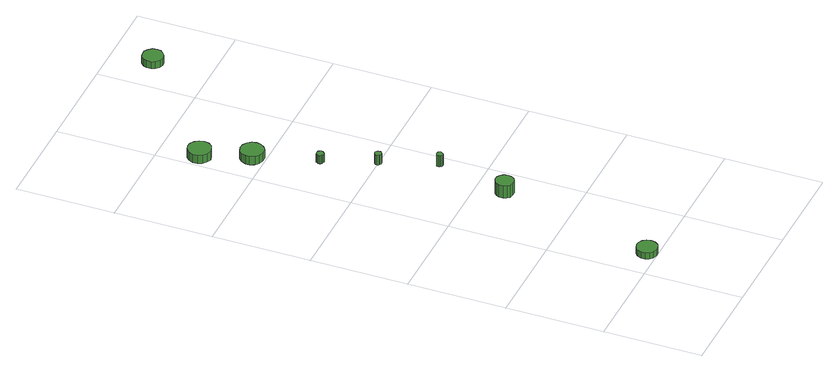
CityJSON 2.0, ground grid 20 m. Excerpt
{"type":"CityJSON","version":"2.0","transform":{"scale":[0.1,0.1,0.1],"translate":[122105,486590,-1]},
"CityObjects":{
"tree1":{"type":"SolitaryVegetationObject","attributes":{"function":"something"},"geometry":[{"type":"MultiSurface","lod":"1","boundaries":[[[0,1,2,3,4,5,6,7,8,9,10,11,12,13,14]],[[15,16,17,18,19,20,21,22,23,24,25,26,27,28,29]],[[0,29,28,1]],[[1,28,27,2]],[[2,27,26,3]],[[3,26,25,4]],[[4,25,24,5]],[[5,24,23,6]],[[6,23,22,7]],[[7,22,21,8]],[[8,21,20,9]],[[9,20,19,10]],[[10,19,18,11]],[[11,18,17,12]],[[12,17,16,13]],[[13,16,15,14]],[[14,15,29,0]]]}]},
"tree2":{"type":"SolitaryVegetationObject","attributes":{"function":"something"},"geometry":[{"type":"MultiSurface","lod":"1","boundaries":[[[30,31,32,33,34,35,36,37,38,39,40,41,42,43,44]],[[45,46,47,48,49,50,51,52,53,54,55,56,57,58,59]],[[30,59,58,31]],[[31,58,57,32]],[[32,57,56,33]],[[33,56,55,34]],[[34,55,54,35]],[[35,54,53,36]],[[36,53,52,37]],[[37,52,51,38]],[[38,51,50,39]],[[39,50,49,40]],[[40,49,48,41]],[[41,48,47,42]],[[42,47,46,43]],[[43,46,45,44]],[[44,45,59,30]]]}]},
"tree3":{"type":"SolitaryVegetationObject","attributes":{"function":"something"},"geometry":[{"type":"MultiSurface","lod":"1","boundaries":[[[60,61,62,63,64,65,66,67,68,69,70,71,72,73,74]],[[75,76,77,78,79,80,81,82,83,84,85,86,87,88,89]],[[60,89,88,61]],[[61,88,87,62]],[[62,87,86,63]],[[63,86,85,64]],[[64,85,84,65]],[[65,84,83,66]],[[66,83,82,67]],[[67,82,81,68]],[[68,81,80,69]],[[69,80,79,70]],[[70,79,78,71]],[[71,78,77,72]],[[72,77,76,73]],[[73,76,75,74]],[[74,75,89,60]]]}]},
"tree4":{"type":"SolitaryVegetationObject","attributes":{"function":"something"},"geometry":[{"type":"MultiSurface","lod":"1","boundaries":[[[90,91,92,93,94,95,96,97,98,99,100,101,102,103,104]],[[105,106,107,108,109,110,111,112,113,114,115,116,117,118,119]],[[90,119,118,91]],[[91,118,117,92]],[[92,117,116,93]],[[93,116,115,94]],[[94,115,114,95]],[[95,114,113,96]],[[96,113,112,97]],[[97,112,111,98]],[[98,111,110,99]],[[99,110,109,100]],[[100,109,108,101]],[[101,108,107,102]],[[102,107,106,103]],[[103,106,105,104]],[[104,105,119,90]]]}]},
"tree5":{"type":"SolitaryVegetationObject","attributes":{"function":"something"},"geometry":[{"type":"MultiSurface","lod":"1","boundaries":[[[120,121,122,123,124,125,126,127,128,129,130,131,132,133,134]],[[135,136,137,138,139,140,141,142,143,144,145,146,147,148,149]],[[120,149,148,121]],[[121,148,147,122]],[[122,147,146,123]],[[123,146,145,124]],[[124,145,144,125]],[[125,144,143,126]],[[126,143,142,127]],[[127,142,141,128]],[[128,141,140,129]],[[129,140,139,130]],[[130,139,138,131]],[[131,138,137,132]],[[132,137,136,133]],[[133,136,135,134]],[[134,135,149,120]]]}]},
"tree6":{"type":"SolitaryVegetationObject","attributes":{"function":"something"},"geometry":[{"type":"MultiSurface","lod":"1","boundaries":[[[150,151,152,153,154,155,156,157,158,159,160,161,162,163,164]],[[165,166,167,168,169,170,171,172,173,174,175,176,177,178,179]],[[150,179,178,151]],[[151,178,177,152]],[[152,177,176,153]],[[153,176,175,154]],[[154,175,174,155]],[[155,174,173,156]],[[156,173,172,157]],[[157,172,171,158]],[[158,171,170,159]],[[159,170,169,160]],[[160,169,168,161]],[[161,168,167,162]],[[162,167,166,163]],[[163,166,165,164]],[[164,165,179,150]]]}]},
"tree7":{"type":"SolitaryVegetationObject","attributes":{"function":"something"},"geometry":[{"type":"MultiSurface","lod":"1","boundaries":[[[180,181,182,183,184,185,186,187,188,189,190,191,192,193,194]],[[195,196,197,198,199,200,201,202,203,204,205,206,207,208,209]],[[180,209,208,181]],[[181,208,207,182]],[[182,207,206,183]],[[183,206,205,184]],[[184,205,204,185]],[[185,204,203,186]],[[186,203,202,187]],[[187,202,201,188]],[[188,201,200,189]],[[189,200,199,190]],[[190,199,198,191]],[[191,198,197,192]],[[192,197,196,193]],[[193,196,195,194]],[[194,195,209,180]]]}]},
"tree8":{"type":"SolitaryVegetationObject","attributes":{"function":"something"},"geometry":[{"type":"MultiSurface","lod":"1","boundaries":[[[210,211,212,213,214,215,216,217,218,219,220,221,222,223,224]],[[225,226,227,228,229,230,231,232,233,234,235,236,237,238,239]],[[210,239,238,211]],[[211,238,237,212]],[[212,237,236,213]],[[213,236,235,214]],[[214,235,234,215]],[[215,234,233,216]],[[216,233,232,217]],[[217,232,231,218]],[[218,231,230,219]],[[219,230,229,220]],[[220,229,228,221]],[[221,228,227,222]],[[222,227,226,223]],[[223,226,225,224]],[[224,225,239,210]]]}]}
},
"vertices":[
[88,22,18],[86,31,18],[81,38,18],[73,42,18],[65,43,18],[56,40,18],[50,35,18],[46,26,18],[46,18,18],[50,10,18],[56,4,18],[65,1,18],[73,2,18],[81,6,18],[86,13,18],[86,13,4],[81,6,4],[73,2,4],[65,1,4],[56,4,4],[50,10,4],[46,18,4],[46,26,4],[50,35,4],[56,40,4],[65,43,4],[73,42,4],[81,38,4],[86,31,4],[88,22,4],
[158,343,34],[157,351,34],[152,357,34],[146,361,34],[138,362,34],[130,359,34],[125,354,34],[122,347,34],[122,339,34],[125,332,34],[130,327,34],[138,325,34],[146,325,34],[152,329,34],[157,336,34],[157,336,6],[152,329,6],[146,325,6],[138,325,6],[130,327,6],[125,332,6],[122,339,6],[122,347,6],[125,354,6],[130,359,6],[138,362,6],[146,361,6],[152,357,6],[157,351,6],[158,343,6],
[49,919,27],[47,929,27],[41,937,27],[32,942,27],[23,943,27],[13,940,27],[6,933,27],[2,924,27],[2,914,27],[6,905,27],[13,899,27],[23,895,27],[32,897,27],[41,901,27],[47,909,27],[47,909,8],[41,901,8],[32,897,8],[23,895,8],[13,899,8],[6,905,8],[2,914,8],[2,924,8],[6,933,8],[13,940,8],[23,943,8],[32,942,8],[41,937,8],[47,929,8],[49,919,8],
[83,825,27],[81,835,27],[75,843,27],[67,848,27],[57,849,27],[47,846,27],[40,839,27],[36,830,27],[36,821,27],[40,812,27],[47,805,27],[57,802,27],[67,803,27],[75,808,27],[81,816,27],[81,816,8],[75,808,8],[67,803,8],[57,802,8],[47,805,8],[40,812,8],[36,821,8],[36,830,8],[40,839,8],[47,846,8],[57,849,8],[67,848,8],[75,843,8],[81,835,8],[83,825,8],
[106,703,26],[105,706,26],[103,709,26],[100,710,26],[97,710,26],[94,709,26],[92,707,26],[90,704,26],[90,701,26],[92,698,26],[94,696,26],[97,695,26],[100,695,26],[103,697,26],[105,700,26],[105,700,7],[103,697,7],[100,695,7],[97,695,7],[94,696,7],[92,698,7],[90,701,7],[90,704,7],[92,707,7],[94,709,7],[97,710,7],[100,710,7],[103,709,7],[105,706,7],[106,703,7],
[143,600,29],[143,603,29],[141,605,29],[138,607,29],[135,607,29],[132,606,29],[130,604,29],[129,602,29],[129,599,29],[130,596,29],[132,594,29],[135,593,29],[138,593,29],[141,595,29],[143,597,29],[143,597,7],[141,595,7],[138,593,7],[135,593,7],[132,594,7],[130,596,7],[129,599,7],[129,602,7],[130,604,7],[132,606,7],[135,607,7],[138,607,7],[141,605,7],[143,603,7],[143,600,7],
[181,490,32],[180,492,32],[179,495,32],[176,496,32],[173,496,32],[171,495,32],[169,494,32],[168,491,32],[168,488,32],[169,486,32],[171,484,32],[173,483,32],[176,483,32],[179,485,32],[180,487,32],[180,487,7],[179,485,7],[176,483,7],[173,483,7],[171,484,7],[169,486,7],[168,488,7],[168,491,7],[169,494,7],[171,495,7],[173,496,7],[176,496,7],[179,495,7],[180,492,7],[181,490,7],
[289,1114,26],[288,1123,26],[282,1130,26],[275,1135,26],[266,1135,26],[258,1133,26],[251,1127,26],[248,1119,26],[248,1110,26],[251,1102,26],[258,1096,26],[266,1093,26],[275,1094,26],[282,1099,26],[288,1106,26],[288,1106,10],[282,1099,10],[275,1094,10],[266,1093,10],[258,1096,10],[251,1102,10],[248,1110,10],[248,1119,10],[251,1127,10],[258,1133,10],[266,1135,10],[275,1135,10],[282,1130,10],[288,1123,10],[289,1114,10]
]}
